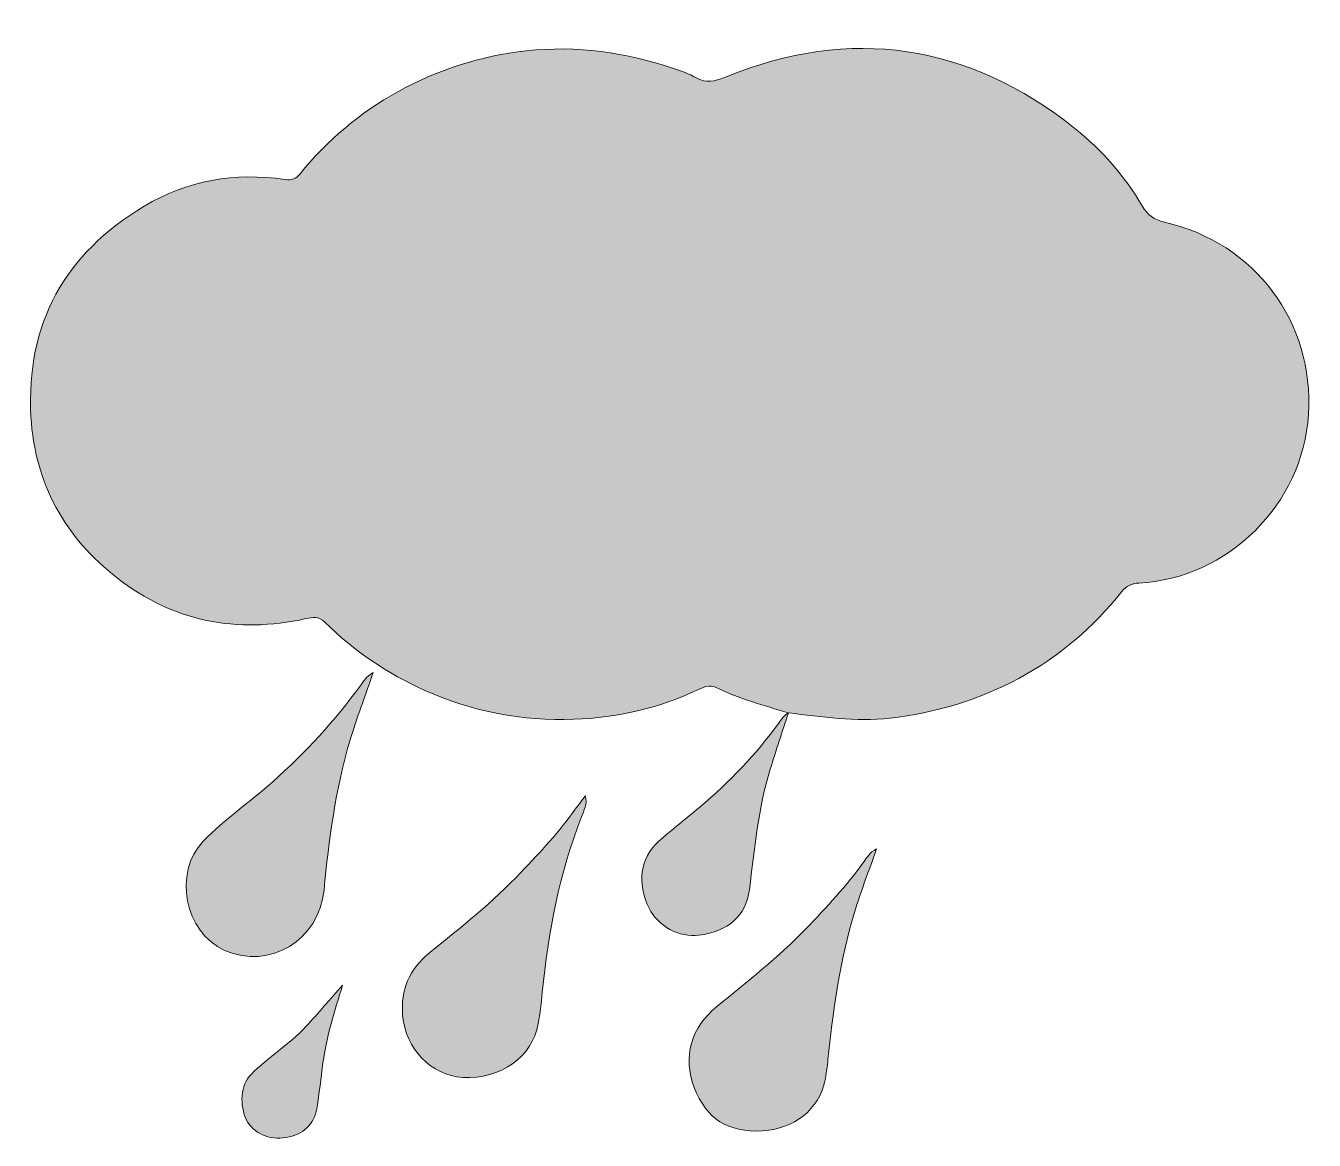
# Model space of a CAD drawing. Header units: inches. Extents: x 73.8 to 85.9, y -25.9 to -15.4.
import ezdxf

# ---------------------------------------------------------------- set-up
doc = ezdxf.new("R2010")
doc.units = ezdxf.units.IN
doc.header["$MEASUREMENT"] = 0
doc.layers.add('Слой 1', color=7, linetype='Continuous', lineweight=0)

# ---------------------------------------------------------------- blocks, each defined once
blk = doc.blocks.new('Block_0')
at = {"layer": 'Слой 1', "true_color": 0x000000, "transparency": 33554687}
h = blk.add_hatch(color=18, dxfattribs=at)
h.dxf.hatch_style = 2
edge = h.paths.add_edge_path()
edge.add_spline(control_points=[(81.001, -21.9), (80.773, -21.83), (80.54, -21.77), (80.325, -21.662), (80.264, -21.632), (80.211, -21.658), (80.158, -21.682), (79.788, -21.855), (79.395, -21.947), (78.99, -21.961), (78.506, -21.978), (78.036, -21.891), (77.591, -21.69), (77.24, -21.531), (76.924, -21.321), (76.652, -21.048), (76.594, -20.99), (76.539, -21.002), (76.473, -21.016), (75.825, -21.16), (75.228, -21.042), (74.704, -20.635), (74.212, -20.254), (73.929, -19.749), (73.893, -19.12), (73.844, -18.246), (74.213, -17.588), (74.955, -17.144), (75.36, -16.902), (75.808, -16.823), (76.277, -16.893), (76.34, -16.902), (76.38, -16.888), (76.419, -16.84), (76.676, -16.524), (76.981, -16.265), (77.338, -16.068), (77.714, -15.86), (78.114, -15.732), (78.543, -15.685), (79.019, -15.632), (79.477, -15.699), (79.926, -15.85), (79.998, -15.875), (80.072, -15.899), (80.137, -15.938), (80.23, -15.993), (80.312, -15.971), (80.404, -15.934), (81.594, -15.449), (82.692, -15.616), (83.693, -16.413), (83.947, -16.615), (84.158, -16.861), (84.325, -17.141), (84.374, -17.224), (84.436, -17.271), (84.535, -17.294), (85.385, -17.487), (85.94, -18.232), (85.885, -19.1), (85.832, -19.943), (85.133, -20.638), (84.292, -20.682), (84.224, -20.685), (84.175, -20.71), (84.134, -20.762), (83.865, -21.097), (83.544, -21.373), (83.165, -21.577), (82.788, -21.78), (82.385, -21.901), (81.956, -21.95), (81.633, -21.987), (81.319, -21.935), (81.003, -21.901), (81.003, -21.901), (81.001, -21.9), (81.001, -21.9)], knot_values=[0, 0, 0, 0, 1, 1, 1, 2, 2, 2, 3, 3, 3, 4, 4, 4, 5, 5, 5, 6, 6, 6, 7, 7, 7, 8, 8, 8, 9, 9, 9, 10, 10, 10, 11, 11, 11, 12, 12, 12, 13, 13, 13, 14, 14, 14, 15, 15, 15, 16, 16, 16, 17, 17, 17, 18, 18, 18, 19, 19, 19, 20, 20, 20, 21, 21, 21, 22, 22, 22, 23, 23, 23, 24, 24, 24, 25, 25, 25, 26, 26, 26, 26], degree=3, periodic=0)
h = blk.add_hatch(color=18, dxfattribs=at)
h.dxf.hatch_style = 2
edge = h.paths.add_edge_path()
edge.add_spline(control_points=[(77.106, -21.521), (77.027, -21.753), (76.948, -21.955), (76.886, -22.163), (76.751, -22.622), (76.69, -23.092), (76.644, -23.565), (76.597, -24.035), (76.135, -24.316), (75.711, -24.131), (75.336, -23.966), (75.225, -23.397), (75.51, -23.106), (75.711, -22.9), (75.948, -22.737), (76.163, -22.547), (76.472, -22.274), (76.745, -21.972), (76.989, -21.641), (77.016, -21.604), (77.038, -21.561), (77.106, -21.521)], knot_values=[0, 0, 0, 0, 1, 1, 1, 2, 2, 2, 3, 3, 3, 4, 4, 4, 5, 5, 5, 6, 6, 6, 7, 7, 7, 7], degree=3, periodic=0)
h = blk.add_hatch(color=18, dxfattribs=at)
h.dxf.hatch_style = 2
edge = h.paths.add_edge_path()
edge.add_spline(control_points=[(81.003, -21.901), (80.946, -22.077), (80.888, -22.252), (80.833, -22.428), (80.72, -22.797), (80.687, -23.18), (80.637, -23.561), (80.603, -23.811), (80.441, -23.951), (80.163, -23.989), (79.98, -24.013), (79.777, -23.903), (79.695, -23.734), (79.58, -23.499), (79.61, -23.266), (79.787, -23.106), (79.911, -22.994), (80.044, -22.893), (80.171, -22.786), (80.449, -22.551), (80.7, -22.29), (80.914, -21.996), (80.94, -21.961), (80.962, -21.922), (81.001, -21.9), (81.001, -21.9), (81.003, -21.901), (81.003, -21.901)], knot_values=[0, 0, 0, 0, 1, 1, 1, 2, 2, 2, 3, 3, 3, 4, 4, 4, 5, 5, 5, 6, 6, 6, 7, 7, 7, 8, 8, 8, 9, 9, 9, 9], degree=3, periodic=0)
h = blk.add_hatch(color=18, dxfattribs=at)
h.dxf.hatch_style = 2
edge = h.paths.add_edge_path()
edge.add_spline(control_points=[(79.099, -22.681), (79.116, -22.76), (79.084, -22.817), (79.061, -22.876), (78.853, -23.407), (78.75, -23.962), (78.693, -24.527), (78.683, -24.625), (78.672, -24.722), (78.655, -24.818), (78.597, -25.135), (78.304, -25.343), (77.946, -25.323), (77.652, -25.307), (77.406, -25.053), (77.382, -24.743), (77.363, -24.5), (77.442, -24.309), (77.636, -24.152), (77.932, -23.913), (78.229, -23.675), (78.493, -23.398), (78.674, -23.209), (78.85, -23.018), (79.003, -22.805), (79.033, -22.763), (79.067, -22.723), (79.099, -22.681)], knot_values=[0, 0, 0, 0, 1, 1, 1, 2, 2, 2, 3, 3, 3, 4, 4, 4, 5, 5, 5, 6, 6, 6, 7, 7, 7, 8, 8, 8, 9, 9, 9, 9], degree=3, periodic=0)
h = blk.add_hatch(color=18, dxfattribs=at)
h.dxf.hatch_style = 2
edge = h.paths.add_edge_path()
edge.add_spline(control_points=[(81.831, -23.178), (81.744, -23.424), (81.658, -23.643), (81.595, -23.87), (81.477, -24.291), (81.422, -24.722), (81.375, -25.155), (81.367, -25.223), (81.359, -25.292), (81.346, -25.359), (81.294, -25.619), (81.054, -25.809), (80.761, -25.825), (80.435, -25.843), (80.232, -25.714), (80.119, -25.417), (80.01, -25.132), (80.09, -24.854), (80.332, -24.657), (80.619, -24.424), (80.909, -24.195), (81.167, -23.928), (81.362, -23.727), (81.551, -23.522), (81.715, -23.295), (81.742, -23.258), (81.761, -23.213), (81.831, -23.178)], knot_values=[0, 0, 0, 0, 1, 1, 1, 2, 2, 2, 3, 3, 3, 4, 4, 4, 5, 5, 5, 6, 6, 6, 7, 7, 7, 8, 8, 8, 9, 9, 9, 9], degree=3, periodic=0)
h = blk.add_hatch(color=18, dxfattribs=at)
h.dxf.hatch_style = 2
edge = h.paths.add_edge_path()
edge.add_spline(control_points=[(76.819, -24.458), (76.74, -24.7), (76.669, -24.939), (76.634, -25.187), (76.613, -25.33), (76.6, -25.475), (76.577, -25.617), (76.553, -25.764), (76.442, -25.863), (76.289, -25.888), (76.126, -25.913), (75.983, -25.85), (75.917, -25.724), (75.847, -25.588), (75.863, -25.393), (75.959, -25.296), (76.12, -25.134), (76.317, -25.013), (76.474, -24.846), (76.592, -24.72), (76.701, -24.586), (76.819, -24.458)], knot_values=[0, 0, 0, 0, 1, 1, 1, 2, 2, 2, 3, 3, 3, 4, 4, 4, 5, 5, 5, 6, 6, 6, 7, 7, 7, 7], degree=3, periodic=0)
at = {"layer": 'Слой 1'}
for points, knots in [([(81.001, -21.9), (80.773, -21.83), (80.54, -21.77), (80.325, -21.662), (80.264, -21.632), (80.211, -21.658), (80.158, -21.682), (79.788, -21.855), (79.395, -21.947), (78.99, -21.961), (78.506, -21.978), (78.036, -21.891), (77.591, -21.69), (77.24, -21.531), (76.924, -21.321), (76.652, -21.048), (76.594, -20.99), (76.539, -21.002), (76.473, -21.016), (75.825, -21.16), (75.228, -21.042), (74.704, -20.635), (74.212, -20.254), (73.929, -19.749), (73.893, -19.12), (73.844, -18.246), (74.213, -17.588), (74.955, -17.144), (75.36, -16.902), (75.808, -16.823), (76.277, -16.893), (76.34, -16.902), (76.38, -16.888), (76.419, -16.84), (76.676, -16.524), (76.981, -16.265), (77.338, -16.068), (77.714, -15.86), (78.114, -15.732), (78.543, -15.685), (79.019, -15.632), (79.477, -15.699), (79.926, -15.85), (79.998, -15.875), (80.072, -15.899), (80.137, -15.938), (80.23, -15.993), (80.312, -15.971), (80.404, -15.934), (81.594, -15.449), (82.692, -15.616), (83.693, -16.413), (83.947, -16.615), (84.158, -16.861), (84.325, -17.141), (84.374, -17.224), (84.436, -17.271), (84.535, -17.294), (85.385, -17.487), (85.94, -18.232), (85.885, -19.1), (85.832, -19.943), (85.133, -20.638), (84.292, -20.682), (84.224, -20.685), (84.175, -20.71), (84.134, -20.762), (83.865, -21.097), (83.544, -21.373), (83.165, -21.577), (82.788, -21.78), (82.385, -21.901), (81.956, -21.95), (81.633, -21.987), (81.319, -21.935), (81.003, -21.901), (81.003, -21.901), (81.001, -21.9), (81.001, -21.9)], [0, 0, 0, 0, 1, 1, 1, 2, 2, 2, 3, 3, 3, 4, 4, 4, 5, 5, 5, 6, 6, 6, 7, 7, 7, 8, 8, 8, 9, 9, 9, 10, 10, 10, 11, 11, 11, 12, 12, 12, 13, 13, 13, 14, 14, 14, 15, 15, 15, 16, 16, 16, 17, 17, 17, 18, 18, 18, 19, 19, 19, 20, 20, 20, 21, 21, 21, 22, 22, 22, 23, 23, 23, 24, 24, 24, 25, 25, 25, 26, 26, 26, 26]), ([(77.106, -21.521), (77.027, -21.753), (76.948, -21.955), (76.886, -22.163), (76.751, -22.622), (76.69, -23.092), (76.644, -23.565), (76.597, -24.035), (76.135, -24.316), (75.711, -24.131), (75.336, -23.966), (75.225, -23.397), (75.51, -23.106), (75.711, -22.9), (75.948, -22.737), (76.163, -22.547), (76.472, -22.274), (76.745, -21.972), (76.989, -21.641), (77.016, -21.604), (77.038, -21.561), (77.106, -21.521)], [0, 0, 0, 0, 1, 1, 1, 2, 2, 2, 3, 3, 3, 4, 4, 4, 5, 5, 5, 6, 6, 6, 7, 7, 7, 7]), ([(81.003, -21.901), (80.946, -22.077), (80.888, -22.252), (80.833, -22.428), (80.72, -22.797), (80.687, -23.18), (80.637, -23.561), (80.603, -23.811), (80.441, -23.951), (80.163, -23.989), (79.98, -24.013), (79.777, -23.903), (79.695, -23.734), (79.58, -23.499), (79.61, -23.266), (79.787, -23.106), (79.911, -22.994), (80.044, -22.893), (80.171, -22.786), (80.449, -22.551), (80.7, -22.29), (80.914, -21.996), (80.94, -21.961), (80.962, -21.922), (81.001, -21.9), (81.001, -21.9), (81.003, -21.901), (81.003, -21.901)], [0, 0, 0, 0, 1, 1, 1, 2, 2, 2, 3, 3, 3, 4, 4, 4, 5, 5, 5, 6, 6, 6, 7, 7, 7, 8, 8, 8, 9, 9, 9, 9]), ([(79.099, -22.681), (79.116, -22.76), (79.084, -22.817), (79.061, -22.876), (78.853, -23.407), (78.75, -23.962), (78.693, -24.527), (78.683, -24.625), (78.672, -24.722), (78.655, -24.818), (78.597, -25.135), (78.304, -25.343), (77.946, -25.323), (77.652, -25.307), (77.406, -25.053), (77.382, -24.743), (77.363, -24.5), (77.442, -24.309), (77.636, -24.152), (77.932, -23.913), (78.229, -23.675), (78.493, -23.398), (78.674, -23.209), (78.85, -23.018), (79.003, -22.805), (79.033, -22.763), (79.067, -22.723), (79.099, -22.681)], [0, 0, 0, 0, 1, 1, 1, 2, 2, 2, 3, 3, 3, 4, 4, 4, 5, 5, 5, 6, 6, 6, 7, 7, 7, 8, 8, 8, 9, 9, 9, 9]), ([(81.831, -23.178), (81.744, -23.424), (81.658, -23.643), (81.595, -23.87), (81.477, -24.291), (81.422, -24.722), (81.375, -25.155), (81.367, -25.223), (81.359, -25.292), (81.346, -25.359), (81.294, -25.619), (81.054, -25.809), (80.761, -25.825), (80.435, -25.843), (80.232, -25.714), (80.119, -25.417), (80.01, -25.132), (80.09, -24.854), (80.332, -24.657), (80.619, -24.424), (80.909, -24.195), (81.167, -23.928), (81.362, -23.727), (81.551, -23.522), (81.715, -23.295), (81.742, -23.258), (81.761, -23.213), (81.831, -23.178)], [0, 0, 0, 0, 1, 1, 1, 2, 2, 2, 3, 3, 3, 4, 4, 4, 5, 5, 5, 6, 6, 6, 7, 7, 7, 8, 8, 8, 9, 9, 9, 9]), ([(76.819, -24.458), (76.74, -24.7), (76.669, -24.939), (76.634, -25.187), (76.613, -25.33), (76.6, -25.475), (76.577, -25.617), (76.553, -25.764), (76.442, -25.863), (76.289, -25.888), (76.126, -25.913), (75.983, -25.85), (75.917, -25.724), (75.847, -25.588), (75.863, -25.393), (75.959, -25.296), (76.12, -25.134), (76.317, -25.013), (76.474, -24.846), (76.592, -24.72), (76.701, -24.586), (76.819, -24.458)], [0, 0, 0, 0, 1, 1, 1, 2, 2, 2, 3, 3, 3, 4, 4, 4, 5, 5, 5, 6, 6, 6, 7, 7, 7, 7])]:
    blk.add_open_spline(points, degree=3, knots=knots, dxfattribs=at)

msp = doc.modelspace()

# ---------------------------------------------------------------- block references
at = {"layer": 'Слой 1'}
msp.add_blockref('Block_0', (0, 0), dxfattribs=at)

doc.saveas('drawing.dxf')
